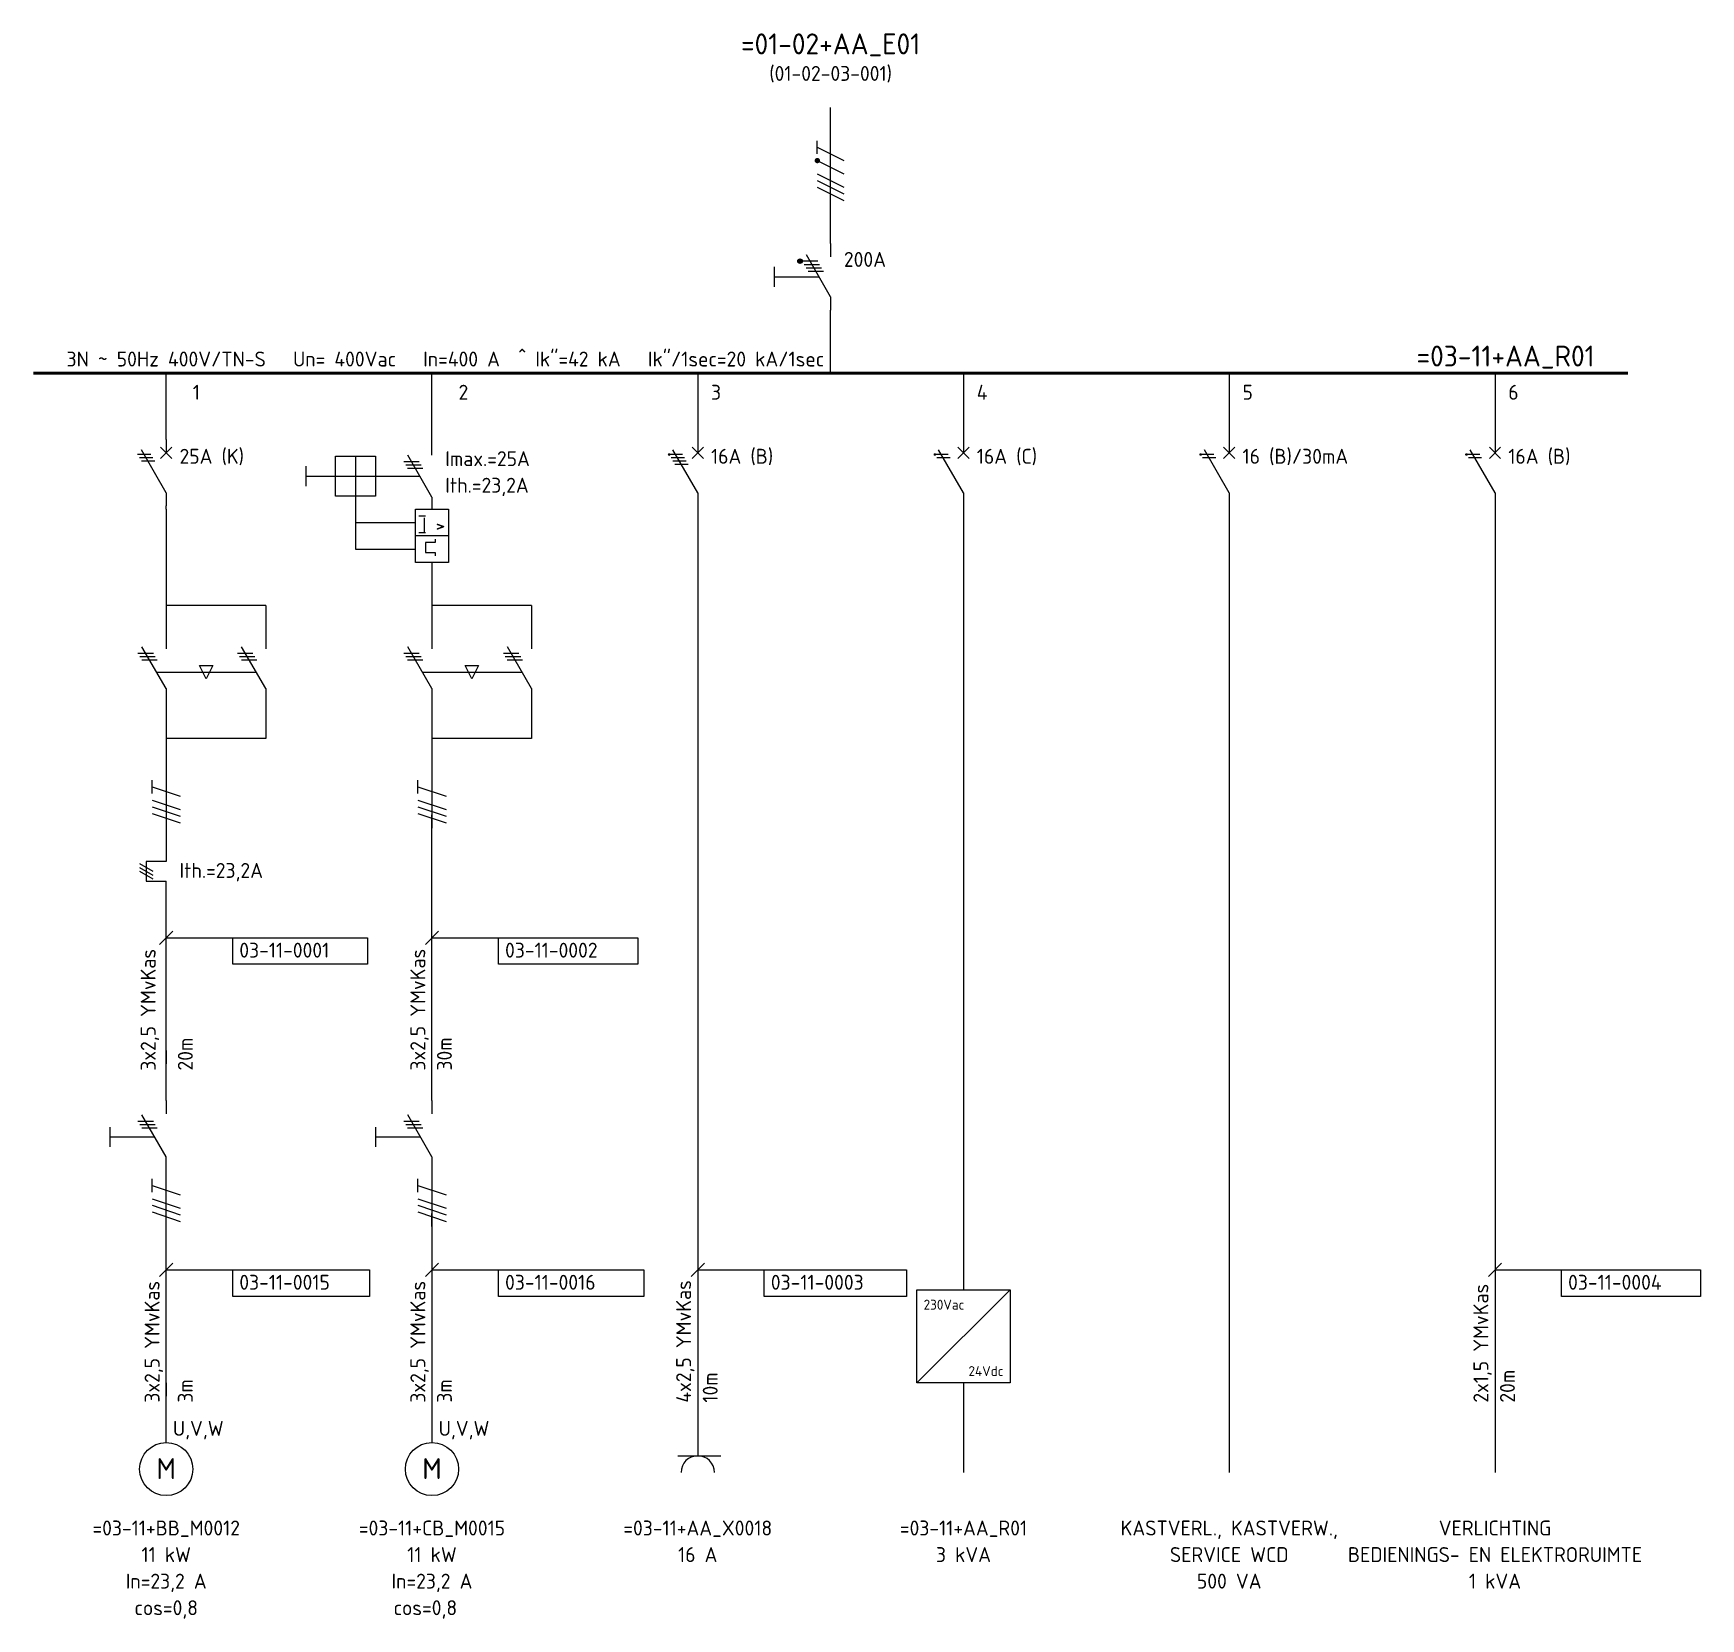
# Model space of a CAD drawing. Extents: x 11 to 262, y 90 to 329.
import ezdxf
from ezdxf.enums import TextEntityAlignment as Align

# ---------------------------------------------------------------- set-up
doc = ezdxf.new("R2010")
doc.units = 0
for name, color, linetype, lineweight, plot in [('N-CO-KL-ET_SCHEMA-T25', 7, 'Continuous', 25, False), ('N-CO-KL-ET_SCHEMA-T35', 50, 'Continuous', 35, False), ('N-CO-KL-ET_SCHEMA_COMPONENT-G', 10, 'Continuous', 25, False), ('N-CO-KL-ET_SCHEMA_COMPONENT-S', 10, 'Continuous', 25, False), ('N-CO-KL-ET_SCHEMA_COMPONENT-T18', 10, 'Continuous', 18, False), ('N-CO-KL-ET_SCHEMA_COMPONENT-T25', 7, 'Continuous', 25, False), ('N-CO-KL-ET_SCHEMA_COMPONENT-T35', 50, 'Continuous', 35, False), ('N-CO-KL-ET_SCHEMA_DIAGRAM-G', 7, 'Continuous', 25, False), ('N-CO-KL-ET_SCHEMA_DIAGRAM-T25', 7, 'Continuous', 25, False), ('N-CO-KL-ET_SCHEMA_KABEL-G', 50, 'Continuous', 25, False), ('N-CO-KL-ET_SCHEMA_KABEL-S', 50, 'Continuous', 25, False), ('N-CO-KL-ET_SCHEMA_MECHANISCHEKOPPELING-G', 7, 'Continuous', 25, False), ('N-CO-KL-ET_SCHEMA_VOEDINGSLIJN-G', 30, 'Continuous', 50, False)]:
    doc.layers.add(name, color=color, linetype=linetype, lineweight=lineweight, plot=plot)
doc.styles.add('NLCS-ISO', font='NLCS-ISO.ttf')

# ---------------------------------------------------------------- blocks, each defined once
blk = doc.blocks.new('FAB-241V')
for p, q in [((-2.3, 5.75), (-4.3, 5.75)), ((-2.01, 5.25), (-4.01, 5.25))]:
    blk.add_line(p, q)
blk.add_lwpolyline([(-4.22, 5.8, 0.2, 0.2, -1), (-4.39, 5.7, 0.2, 0.2, -1)], format="xyseb", close=True)
blk = doc.blocks.new('FAB-242V')
for p, q in [((-2.3, 5.75), (-4.3, 5.75)), ((-2.01, 5.25), (-4.01, 5.25)), ((-1.74, 4.75), (-3.74, 4.75))]:
    blk.add_line(p, q)
blk = doc.blocks.new('FAB-245V')
for p, q in [((-2.12, 1.71), (2.12, 0.29)), ((-2.12, 0.71), (2.12, -0.71)), ((-2.12, -0.29), (2.12, -1.71))]:
    blk.add_line(p, q)
blk = doc.blocks.new('FAB-247V')
at = {"linetype": 'Continuous'}
blk.add_line((-2.12, -0.29), (-2.12, 1.71), dxfattribs=at)
blk.add_line((-2.12, 0.71), (2.12, -0.71))
blk = doc.blocks.new('FAB-243V')
for p, q in [((-2.3, 5.75), (-4.3, 5.75)), ((-2.01, 5.25), (-4.01, 5.25)), ((-1.74, 4.75), (-3.74, 4.75)), ((-1.45, 4.25), (-3.45, 4.25))]:
    blk.add_line(p, q)
blk.add_lwpolyline([(-4.22, 5.8, 0.2, 0.2, -1), (-4.39, 5.7, 0.2, 0.2, -1)], format="xyseb", close=True)

msp = doc.modelspace()

# ---------------------------------------------------------------- linework, layer by layer
at = {"layer": 'N-CO-KL-ET_SCHEMA_COMPONENT-G'}
for p, q in [((131.27, 297.34), (131.27, 295.34)), ((122.77, 293.84), (122.77, 290.84)), ((129.33, 294.7), (127.02, 294.7)), ((127.31, 294.2), (129.62, 294.2)), ((127.6, 293.7), (129.91, 293.7)), ((131.27, 289.34), (127.62, 295.66)), ((127.89, 293.2), (130.2, 293.2)), ((131.27, 289.34), (131.27, 287.34)), ((31.27, 259.84), (27.53, 266.31)), ((30.42, 264.99), (32.12, 266.69)), ((30.42, 266.69), (32.12, 264.99)), ((31.27, 267.84), (31.27, 265.84)), ((111.27, 259.84), (107.53, 266.31)), ((110.42, 264.99), (112.12, 266.69)), ((110.42, 266.69), (112.12, 264.99)), ((111.27, 267.84), (111.27, 265.84)), ((151.27, 259.84), (147.53, 266.31)), ((150.42, 264.99), (152.12, 266.69)), ((150.42, 266.69), (152.12, 264.99)), ((151.27, 267.84), (151.27, 265.84)), ((191.27, 259.84), (187.53, 266.31)), ((190.42, 264.99), (192.12, 266.69)), ((190.42, 266.69), (192.12, 264.99)), ((191.27, 267.84), (191.27, 265.84)), ((231.27, 259.84), (227.53, 266.31)), ((230.42, 264.99), (232.12, 266.69)), ((230.42, 266.69), (232.12, 264.99)), ((231.27, 267.84), (231.27, 265.84)), ((52.27, 263.84), (52.27, 260.84)), ((56.77, 259.34), (56.77, 265.34)), ((56.77, 265.34), (62.77, 265.34)), ((59.77, 265.34), (59.77, 259.34)), ((62.77, 265.34), (62.77, 259.34)), ((67.02, 264.52), (69.33, 264.52)), ((67.31, 264.02), (69.62, 264.02)), ((67.6, 263.52), (69.91, 263.52)), ((71.27, 259.17), (67.62, 265.48)), ((56.77, 262.34), (62.77, 262.34)), ((31.27, 259.84), (31.27, 257.84)), ((62.77, 259.34), (56.77, 259.34)), ((59.77, 259.34), (59.77, 251.34)), ((71.27, 259.17), (71.27, 257.34)), ((111.27, 259.84), (111.27, 257.84)), ((151.27, 259.84), (151.27, 257.84)), ((191.27, 259.84), (191.27, 257.84)), ((231.27, 259.84), (231.27, 257.84)), ((31.27, 257.34), (31.27, 257.84)), ((68.77, 257.34), (73.77, 257.34)), ((68.77, 253.34), (68.77, 257.34)), ((69.27, 256.34), (70.27, 256.34)), ((73.77, 257.34), (73.77, 253.34)), ((59.77, 255.34), (68.77, 255.34)), ((69.27, 253.84), (70.27, 253.84)), ((59.77, 251.34), (68.77, 251.34)), ((73.77, 253.34), (68.77, 253.34)), ((68.77, 249.34), (68.77, 253.34)), ((71.77, 252.34), (70.27, 252.34)), ((70.27, 252.34), (70.27, 250.84)), ((71.77, 252.84), (71.77, 252.34)), ((73.77, 253.34), (73.77, 249.34)), ((73.77, 249.34), (68.77, 249.34)), ((70.27, 250.84), (71.77, 250.84)), ((71.77, 250.84), (71.77, 250.34)), ((31.27, 230.34), (27.62, 236.66)), ((46.27, 230.34), (42.62, 236.66)), ((71.27, 230.34), (67.62, 236.66)), ((86.27, 230.34), (82.62, 236.66)), ((27.02, 235.7), (29.33, 235.7)), ((27.31, 235.2), (29.62, 235.2)), ((27.6, 234.7), (29.91, 234.7)), ((42.02, 235.7), (44.33, 235.7)), ((42.31, 235.2), (44.62, 235.2)), ((42.6, 234.7), (44.91, 234.7)), ((67.02, 235.7), (69.33, 235.7)), ((67.31, 235.2), (69.62, 235.2)), ((67.6, 234.7), (69.91, 234.7)), ((82.02, 235.7), (84.33, 235.7)), ((82.31, 235.2), (84.62, 235.2)), ((82.6, 234.7), (84.91, 234.7)), ((31.27, 175.84), (31.27, 173.84)), ((31.27, 168.34), (31.27, 166.34)), ((71.27, 168.34), (71.27, 166.34)), ((31.27, 159.84), (27.62, 166.16)), ((71.27, 159.84), (67.62, 166.16)), ((22.77, 164.34), (22.77, 161.34)), ((27.02, 165.2), (29.33, 165.2)), ((27.31, 164.7), (29.62, 164.7)), ((27.6, 164.2), (29.91, 164.2)), ((62.77, 164.34), (62.77, 161.34)), ((67.02, 165.2), (69.33, 165.2)), ((67.31, 164.7), (69.62, 164.7)), ((67.6, 164.2), (69.91, 164.2)), ((144.27, 125.84), (144.27, 139.84)), ((144.27, 139.84), (151.27, 139.84)), ((158.27, 139.84), (144.27, 125.84)), ((151.27, 139.84), (158.27, 139.84)), ((158.27, 139.84), (158.27, 125.84)), ((31.27, 125.84), (31.27, 123.84)), ((158.27, 125.84), (144.27, 125.84)), ((108.27, 114.84), (114.77, 114.84))]:
    msp.add_line(p, q, dxfattribs=at)
for centre, radius in [((126.67, 294.7), 0.353), ((126.67, 294.7), 0.303), ((126.67, 294.7), 0.254), ((126.67, 294.7), 0.204), ((126.67, 294.7), 0.154), ((126.67, 294.7), 0.104), ((126.67, 294.7), 0.0535), ((126.67, 294.7), 0.0035), ((31.27, 112.84), 4), ((71.27, 112.84), 4)]:
    msp.add_circle(centre, radius, dxfattribs=at)
msp.add_arc((111.27, 112.34), 2.5, 0, 180, dxfattribs=at)
at = {"layer": 'N-CO-KL-ET_SCHEMA_DIAGRAM-G'}
for p, q in [((30.27, 191.84), (32.27, 193.84)), ((70.27, 191.84), (72.27, 193.84)), ((31.27, 192.84), (61.54, 192.84)), ((41.27, 188.84), (41.27, 192.84)), ((61.54, 192.84), (61.54, 188.84)), ((71.27, 192.84), (102.24, 192.84)), ((81.27, 188.84), (81.27, 192.84)), ((102.24, 192.84), (102.24, 188.84)), ((61.54, 188.84), (41.27, 188.84)), ((102.24, 188.84), (81.27, 188.84)), ((30.27, 141.84), (32.27, 143.84)), ((70.27, 141.84), (72.27, 143.84)), ((110.27, 141.84), (112.27, 143.84)), ((230.27, 141.84), (232.27, 143.84)), ((31.27, 142.84), (61.85, 142.84)), ((41.27, 138.84), (41.27, 142.84)), ((61.85, 142.84), (61.85, 138.84)), ((71.27, 142.84), (103.16, 142.84)), ((81.27, 138.84), (81.27, 142.84)), ((103.16, 142.84), (103.16, 138.84)), ((111.27, 142.84), (142.69, 142.84)), ((121.27, 138.84), (121.27, 142.84)), ((142.69, 142.84), (142.69, 138.84)), ((231.27, 142.84), (262.22, 142.84)), ((241.27, 138.84), (241.27, 142.84)), ((262.22, 142.84), (262.22, 138.84)), ((61.85, 138.84), (41.27, 138.84)), ((103.16, 138.84), (81.27, 138.84)), ((142.69, 138.84), (121.27, 138.84)), ((262.22, 138.84), (241.27, 138.84))]:
    msp.add_line(p, q, dxfattribs=at)
at = {"layer": 'N-CO-KL-ET_SCHEMA_KABEL-G'}
for p, q in [((131.27, 297.34), (131.27, 317.84)), ((129.27, 310.84), (129.27, 312.84)), ((129.27, 311.84), (133.27, 309.84)), ((129.27, 309.84), (133.27, 307.84)), ((129.27, 307.84), (133.27, 305.84)), ((129.27, 306.84), (133.27, 304.84)), ((129.27, 305.84), (133.27, 303.84)), ((131.27, 277.84), (131.27, 287.34)), ((31.27, 267.84), (31.27, 277.84)), ((71.27, 265.48), (71.27, 277.84)), ((111.27, 277.84), (111.27, 267.84)), ((151.27, 277.84), (151.27, 267.84)), ((191.27, 277.84), (191.27, 267.84)), ((231.27, 277.84), (231.27, 267.84)), ((31.27, 257.34), (31.27, 242.84)), ((111.27, 257.84), (111.27, 114.84)), ((151.27, 257.84), (151.27, 139.84)), ((191.27, 257.84), (191.27, 112.34)), ((231.27, 257.84), (231.27, 112.34)), ((71.27, 249.34), (71.27, 242.84)), ((31.27, 242.84), (31.27, 236.34)), ((46.27, 242.84), (31.27, 242.84)), ((46.27, 242.84), (46.27, 236.34)), ((71.27, 242.84), (71.27, 236.34)), ((86.27, 242.84), (71.27, 242.84)), ((86.27, 242.84), (86.27, 236.34)), ((31.27, 230.34), (31.27, 222.84)), ((46.27, 230.34), (46.27, 222.84)), ((71.27, 230.34), (71.27, 222.84)), ((86.27, 230.34), (86.27, 222.84)), ((31.27, 222.84), (31.27, 204.34)), ((46.27, 222.84), (31.27, 222.84)), ((71.27, 222.84), (71.27, 209.34)), ((86.27, 222.84), (71.27, 222.84)), ((71.27, 209.34), (71.27, 211.34)), ((71.27, 168.34), (71.27, 211.34)), ((27.27, 204), (29.27, 202.84)), ((27.27, 203.42), (29.27, 202.26)), ((31.27, 204.34), (28.27, 204.34)), ((28.27, 204.34), (28.27, 201.34)), ((27.27, 202.84), (29.27, 201.69)), ((28.27, 201.34), (31.27, 201.34)), ((31.27, 168.34), (31.27, 201.34)), ((31.27, 116.84), (31.27, 159.84)), ((71.27, 159.84), (71.27, 128.84)), ((71.27, 149.34), (71.27, 151.34)), ((71.27, 128.84), (71.27, 116.84)), ((151.27, 125.84), (151.27, 112.34))]:
    msp.add_line(p, q, dxfattribs=at)
msp.add_lwpolyline([(129.27, 309.64, 0.4, 0.4, 1), (129.27, 310.04, 0.4, 0.4, 1)], format="xyseb", close=True, dxfattribs=at)
at = {"layer": 'N-CO-KL-ET_SCHEMA_MECHANISCHEKOPPELING-G'}
for p, q in [((122.77, 292.34), (129.54, 292.34)), ((52.27, 262.34), (56.77, 262.34)), ((62.77, 262.34), (69.43, 262.34)), ((36.27, 233.84), (38.27, 233.84)), ((37.27, 231.84), (36.27, 233.84)), ((38.27, 233.84), (37.27, 231.84)), ((77.27, 231.84), (76.27, 233.84)), ((76.27, 233.84), (78.27, 233.84)), ((78.27, 233.84), (77.27, 231.84)), ((29.83, 232.84), (44.83, 232.84)), ((69.83, 232.84), (84.83, 232.84)), ((22.77, 162.84), (29.54, 162.84)), ((62.77, 162.84), (69.54, 162.84))]:
    msp.add_line(p, q, dxfattribs=at)
at = {"layer": 'N-CO-KL-ET_SCHEMA_VOEDINGSLIJN-G'}
msp.add_line((11.27, 277.84), (251.27, 277.84), dxfattribs=at)

# ---------------------------------------------------------------- block references
at = {"layer": 'N-CO-KL-ET_SCHEMA_COMPONENT-S'}
for name, p in [('FAB-242V', (31.27, 259.84)), ('FAB-243V', (111.27, 259.84)), ('FAB-241V', (151.27, 259.84)), ('FAB-241V', (191.27, 259.84)), ('FAB-241V', (231.27, 259.84))]:
    msp.add_blockref(name, p, dxfattribs=at)
at = {"layer": 'N-CO-KL-ET_SCHEMA_KABEL-S'}
for name, p in [('FAB-247V', (31.27, 214.84)), ('FAB-247V', (71.27, 214.84)), ('FAB-245V', (31.27, 211.84)), ('FAB-245V', (71.27, 211.84)), ('FAB-247V', (31.27, 154.84)), ('FAB-247V', (71.27, 154.84)), ('FAB-245V', (31.27, 151.84)), ('FAB-245V', (71.27, 151.84))]:
    msp.add_blockref(name, p, dxfattribs=at)

# ---------------------------------------------------------------- texts
at = {"layer": 'N-CO-KL-ET_SCHEMA-T25', "style": 'NLCS-ISO'}
for s, p in [('(01-02-03-001)', (131.27, 321.84)), ('=03-11+BB_M0012', (31.27, 102.84)), ('=03-11+CB_M0015', (71.27, 102.84)), ('=03-11+AA_X0018', (111.27, 102.84)), ('=03-11+AA_R01', (151.27, 102.84)), ('KASTVERL., KASTVERW.,', (191.27, 102.84)), ('VERLICHTING', (231.27, 102.84)), ('11 kW', (31.27, 98.84)), ('11 kW', (71.27, 98.84)), ('16 A', (111.27, 98.84)), ('3 kVA', (151.27, 98.84)), ('SERVICE WCD', (191.27, 98.84)), ('BEDIENINGS- EN ELEKTRORUIMTE', (231.27, 98.84)), ('In=23,2 A', (31.27, 94.84)), ('In=23,2 A', (71.27, 94.84)), ('500 VA', (191.27, 94.84)), ('1 kVA', (231.27, 94.84)), ('cos=0,8', (31.27, 90.84)), ('cos=0,8', (70.27, 90.84))]:
    msp.add_text(s, height=2.25, dxfattribs=at).set_placement(p, align=Align.CENTER)
for s, p in [('3N ~ 50Hz 400V/TN-S   Un= 400Vac   In=400 A  ^  Ik"=42 kA   Ik"/1sec=20 kA/1sec', (16.27, 278.84)), ('1', (35.27, 273.84)), ('2', (75.27, 273.84)), ('3', (113.27, 273.84)), ('4', (153.27, 273.84)), ('5', (193.27, 273.84)), ('6', (233.27, 273.84))]:
    msp.add_text(s, height=2.25, dxfattribs=at).set_placement(p)
for s, p in [('3x2,5 YMvKas', (29.68, 172.82)), ('3x2,5 YMvKas', (70.27, 172.84)), ('20m', (35.27, 172.84)), ('30m', (74.27, 172.84)), ('3x2,5 YMvKas', (30.27, 122.84)), ('3x2,5 YMvKas', (70.27, 122.84)), ('4x2,5 YMvKas', (110.27, 122.84)), ('2x1,5 YMvKas', (230.27, 122.84)), ('3m', (35.27, 122.84)), ('3m', (74.27, 122.84)), ('10m', (114.27, 122.84)), ('20m', (234.27, 122.84))]:
    msp.add_text(s, height=2.25, rotation=90, dxfattribs=at).set_placement(p)
at = {"layer": 'N-CO-KL-ET_SCHEMA-T35', "style": 'NLCS-ISO'}
msp.add_text('=01-02+AA_E01', height=3.15, dxfattribs=at).set_placement((131.27, 325.84), align=Align.CENTER)
msp.add_text('=03-11+AA_R01', height=3.15, dxfattribs=at).set_placement((246.27, 278.84), align=Align.RIGHT)
at = {"layer": 'N-CO-KL-ET_SCHEMA_COMPONENT-T18', "style": 'NLCS-ISO'}
for s, height, p in [('I >', 2.25, (69.77, 253.84)), ('230Vac', 1.5, (145.27, 136.84))]:
    msp.add_text(s, height=height, dxfattribs=at).set_placement(p)
msp.add_text('24Vdc', height=1.5, dxfattribs=at).set_placement((157.27, 126.84), align=Align.RIGHT)
at = {"layer": 'N-CO-KL-ET_SCHEMA_COMPONENT-T25', "style": 'NLCS-ISO'}
for s, p in [('200A', (133.27, 293.84)), ('25A (K)', (33.27, 264.2)), ('Imax.=25A', (73.27, 263.84)), ('16A (B)', (113.27, 264.2)), ('16A (C)', (153.27, 264.2)), ('16 (B)/30mA', (193.27, 264.2)), ('16A (B)', (233.27, 264.2)), ('Ith.=23,2A', (73.27, 259.84)), ('Ith.=23,2A', (33.27, 201.84)), ('U,V,W', (32.27, 117.84)), ('U,V,W', (72.27, 117.84))]:
    msp.add_text(s, height=2.25, dxfattribs=at).set_placement(p)
at = {"layer": 'N-CO-KL-ET_SCHEMA_COMPONENT-T35', "style": 'NLCS-ISO'}
for p in [(31.27, 111.34), (71.27, 111.34)]:
    msp.add_text('M', height=3.15, dxfattribs=at).set_placement(p, align=Align.CENTER)
at = {"layer": 'N-CO-KL-ET_SCHEMA_DIAGRAM-T25', "style": 'NLCS-ISO'}
for s, p in [('03-11-0001', (42.27, 189.84)), ('03-11-0002', (82.27, 189.84)), ('03-11-0015', (42.27, 139.84)), ('03-11-0016', (82.27, 139.84)), ('03-11-0003', (122.27, 139.84)), ('03-11-0004', (242.27, 139.84))]:
    msp.add_text(s, height=2.25, dxfattribs=at).set_placement(p)

doc.saveas('drawing.dxf')
